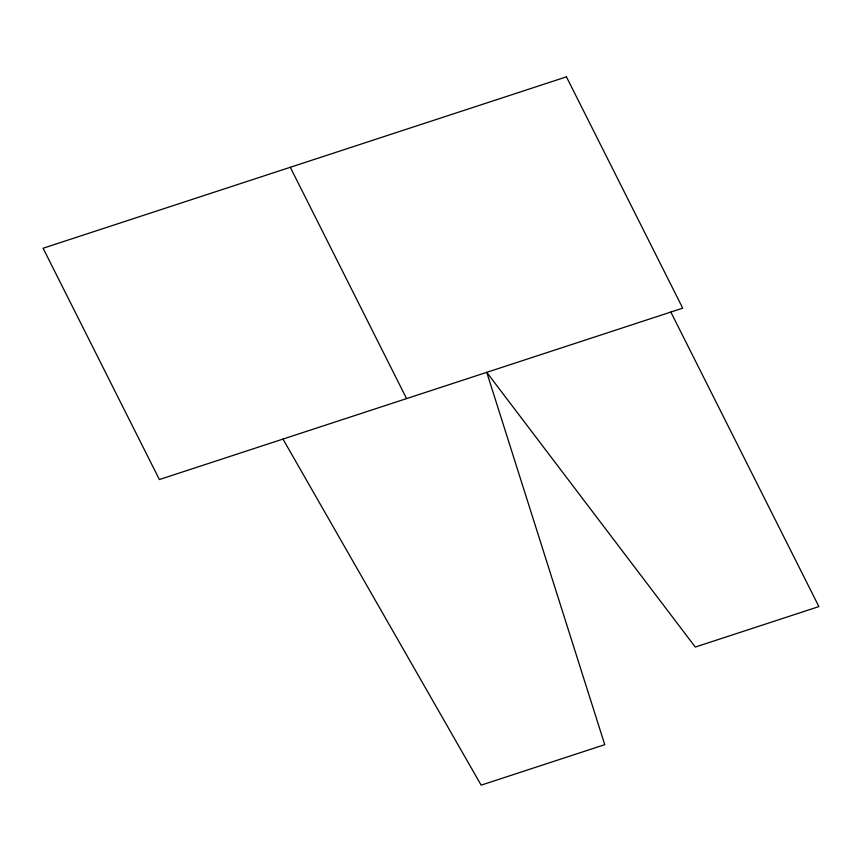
<?xml version="1.0" encoding="UTF-8"?>
<svg xmlns="http://www.w3.org/2000/svg" width="862" height="862" viewBox="0 0 862 862"><rect width="100%" height="100%" fill="white"/><g stroke="black" fill="none" stroke-linecap="round" stroke-linejoin="round"><path stroke-width="1.29" d="M282.973 439.07L481.147 785.153L604.747 744.671L486.75 372.341L695.3 647.06L818.9 606.589L670.841 312.055M290.3 167.282L406.573 398.6M566.442 76.847L43.1 248.234L159.384 479.552L682.726 308.165L566.442 76.847"/></g></svg>
